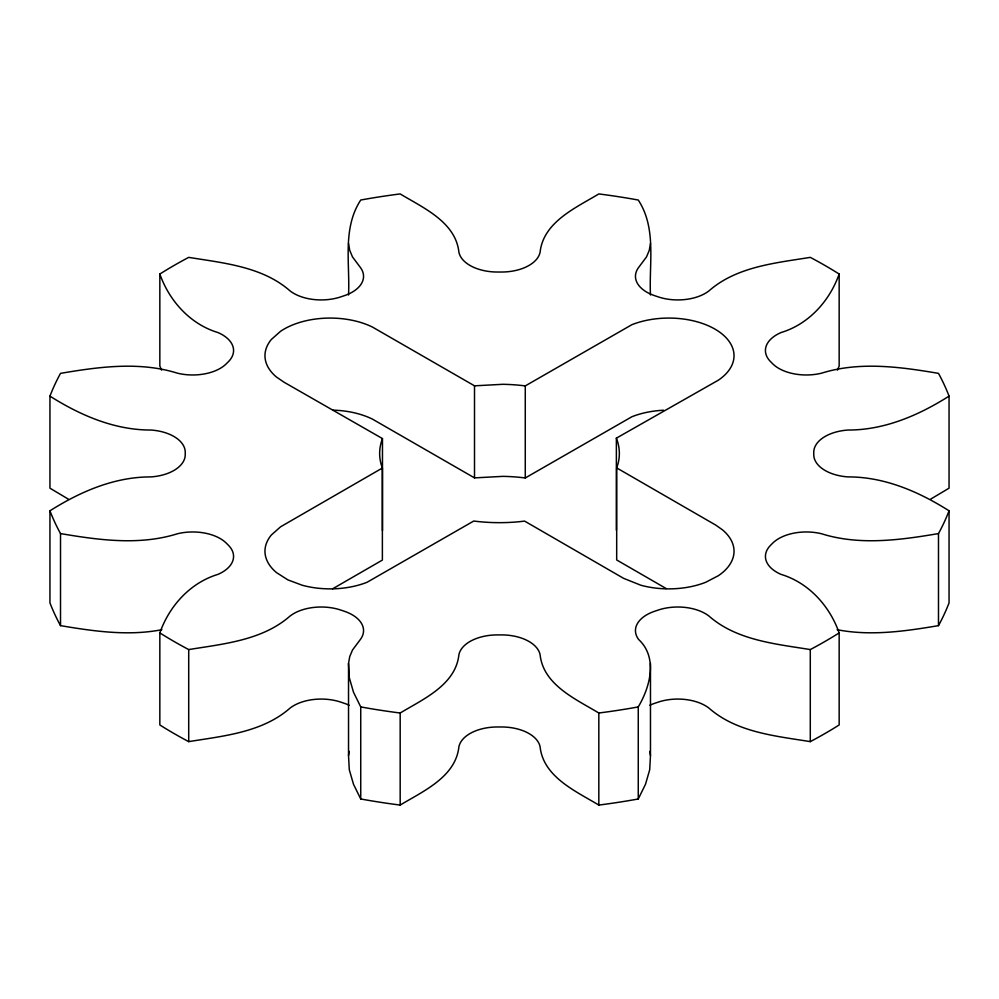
<?xml version="1.0" encoding="UTF-8"?>
<svg xmlns="http://www.w3.org/2000/svg" width="999" height="999" viewBox="0 0 999 999"><rect width="100%" height="100%" fill="white"/><g stroke="black" fill="none" stroke-linecap="round" stroke-linejoin="round"><path stroke-width="1.5" d="M348.526 294.98C350.1 263.324 342.195 228.334 360.739 200.025A460.389 265.809 0 0 1 400.174 193.931C423.114 207.767 455.656 221.99 458.903 252.223A38.836 22.415 0 0 0 497.689 272.028L501.311 272.028A38.836 22.415 0 0 0 540.097 252.223C543.344 221.99 575.886 207.767 598.826 193.931A460.389 265.809 0 0 1 638.261 200.025C656.805 228.334 648.9 263.324 650.474 294.98M650.474 243.494L649.263 250.362L646.503 256.918L638.623 267.47A38.836 22.415 0 0 0 655.069 295.816L658.191 296.865A38.836 22.415 0 0 0 708.94 290.909C736.588 266.583 775.461 263.024 810.289 257.367A460.389 265.809 0 0 1 839.16 274.038C829.694 300.899 808.815 324.176 781.068 332.542A38.836 22.415 0 0 0 770.753 361.85L772.564 363.661A38.836 22.415 0 0 0 821.665 373.151C859.59 361.276 900.124 366.845 938.486 373.364A460.389 265.809 0 0 1 949.05 396.128C918.855 415.272 884.402 430.144 848.076 430.032A38.836 22.415 0 0 0 813.76 452.422L813.76 454.52A38.836 22.415 0 0 0 848.076 476.91C884.402 476.798 918.855 491.67 949.05 510.814A460.389 265.809 0 0 1 938.486 533.578C900.124 540.097 859.59 545.666 821.665 533.791A38.836 22.415 0 0 0 772.564 543.281L770.753 545.092A38.836 22.415 0 0 0 781.068 574.388C808.815 582.754 829.694 606.043 839.16 632.904A460.389 265.809 0 0 1 810.289 649.575C775.461 643.918 736.588 640.347 708.94 616.033A38.836 22.415 0 0 0 658.191 610.077L655.069 611.126A38.836 22.415 0 0 0 638.623 639.472C658.091 657.542 650.112 686.987 638.261 706.917L638.261 798.975A460.389 265.809 0 0 1 598.826 805.069C575.886 791.233 543.344 777.01 540.097 746.777A38.836 22.415 0 0 0 501.311 726.972L497.689 726.972A38.836 22.415 0 0 0 458.903 746.777C455.656 777.01 423.114 791.233 400.174 805.069A460.389 265.809 0 0 1 360.739 798.975L353.496 784.277L349.288 769.717L348.526 755.506L348.526 663.448L349.737 656.58L352.497 650.024L360.377 639.472A38.836 22.415 0 0 0 343.931 611.126L340.809 610.077A38.836 22.415 0 0 0 290.06 616.033C262.412 640.347 223.539 643.918 188.711 649.575A460.389 265.809 0 0 1 159.84 632.904C169.306 606.043 190.185 582.754 217.932 574.388A38.836 22.415 0 0 0 228.247 545.092L226.436 543.281A38.836 22.415 0 0 0 177.335 533.791C139.41 545.666 98.876 540.097 60.514 533.578A460.389 265.809 0 0 1 49.95 510.814C80.145 491.67 114.598 476.798 150.924 476.91A38.836 22.415 0 0 0 185.24 454.52L185.24 452.422A38.836 22.415 0 0 0 150.924 430.032C114.598 430.144 80.145 415.272 49.95 396.128A460.389 265.809 0 0 1 60.514 373.364C98.876 366.845 139.41 361.276 177.335 373.151A38.836 22.415 0 0 0 226.436 363.661L228.247 361.85A38.836 22.415 0 0 0 217.932 332.542C190.185 324.176 169.306 300.899 159.84 274.038A460.389 265.809 0 0 1 188.711 257.367C223.539 263.024 262.412 266.583 290.06 290.909A38.836 22.415 0 0 0 340.809 296.865L343.931 295.816A38.836 22.415 0 0 0 360.377 267.47L352.497 256.918L349.737 250.362L348.526 243.494M650.474 663.448L650.474 755.506L649.712 769.717L645.504 784.277L638.261 798.975M348.526 755.506L349.25 751.385M666.246 588.586L616.683 559.964L616.683 467.907L617.931 464.073A119.843 69.193 0 0 0 616.371 438.161L718.431 380.132A65.197 37.637 0 0 0 717.245 330.507A65.197 37.637 0 0 0 631.868 324.7L525.274 385.901A119.843 69.193 0 0 0 502.884 384.303L474.513 385.826L372.465 327.073A65.197 37.637 0 0 0 280.569 331.281L271.303 339.523A65.197 37.637 0 0 0 276.461 377.048L284.153 382.28L382.467 438.586L382.467 530.644M837.399 370.142L839.16 366.096L839.16 274.038M930.631 499.15L949.05 488.186L949.05 396.128M332.754 410.152A65.197 37.637 0 0 1 372.465 419.13L474.513 477.884L502.884 476.361A119.843 69.193 0 0 1 525.274 477.959L631.868 416.758A65.197 37.637 0 0 1 663.673 410.239M382.467 438.586A119.843 69.193 0 0 0 381.193 464.51L382.38 468.032L280.569 526.81L271.303 535.052A65.197 37.637 0 0 0 276.461 572.577L287.862 579.87L302.148 585.214A65.197 37.637 0 0 0 367.132 582.242L473.726 521.041A119.843 69.193 0 0 0 518.618 521.778L524.612 521.103L623.638 578.359L640.809 585.214A65.197 37.637 0 0 0 705.794 582.242L718.431 575.661A65.197 37.637 0 0 0 722.539 529.895L715.821 525.137L616.683 467.907M332.617 588.811L382.38 560.089L382.38 468.032M348.526 663.448L349.288 677.659L353.496 692.22L360.739 706.917A460.389 265.809 0 0 0 400.174 713.011C423.114 699.163 455.656 684.952 458.903 654.72A38.836 22.415 0 0 1 497.689 634.902L501.311 634.902A38.836 22.415 0 0 1 540.097 654.72C543.344 684.952 575.886 699.163 598.826 713.011A460.389 265.809 0 0 0 638.261 706.917M161.863 629.695C128.384 636.251 93.781 631.256 60.514 625.636A460.389 265.809 0 0 1 49.95 602.872L49.95 510.814M949.05 510.814L949.05 602.872A460.389 265.809 0 0 1 938.486 625.636C905.219 631.256 870.616 636.251 837.137 629.695M159.84 632.904L159.84 724.962A460.389 265.809 0 0 0 188.711 741.633C223.539 735.976 262.412 732.417 290.06 708.091A38.836 22.415 0 0 1 340.809 702.135L343.931 703.184A38.836 22.415 0 0 1 349.138 705.232M839.16 632.904L839.16 724.962A460.389 265.809 0 0 1 810.289 741.633C775.461 735.976 736.588 732.417 708.94 708.091A38.836 22.415 0 0 0 658.191 702.135L655.069 703.184A38.836 22.415 0 0 0 649.862 705.232M68.369 499.15L49.95 488.186L49.95 396.128M161.601 370.142L159.84 366.096L159.84 274.038M649.75 751.385L650.474 755.506M938.486 533.578L938.486 625.636M810.289 649.575L810.289 741.633M616.371 438.161L616.371 530.219M598.826 713.011L598.826 805.069M525.274 385.901L525.274 477.959M474.513 385.826L474.513 477.884M400.174 713.011L400.174 805.069M360.739 706.917L360.739 798.975M188.711 649.575L188.711 741.633M60.514 533.578L60.514 625.636"/></g></svg>
